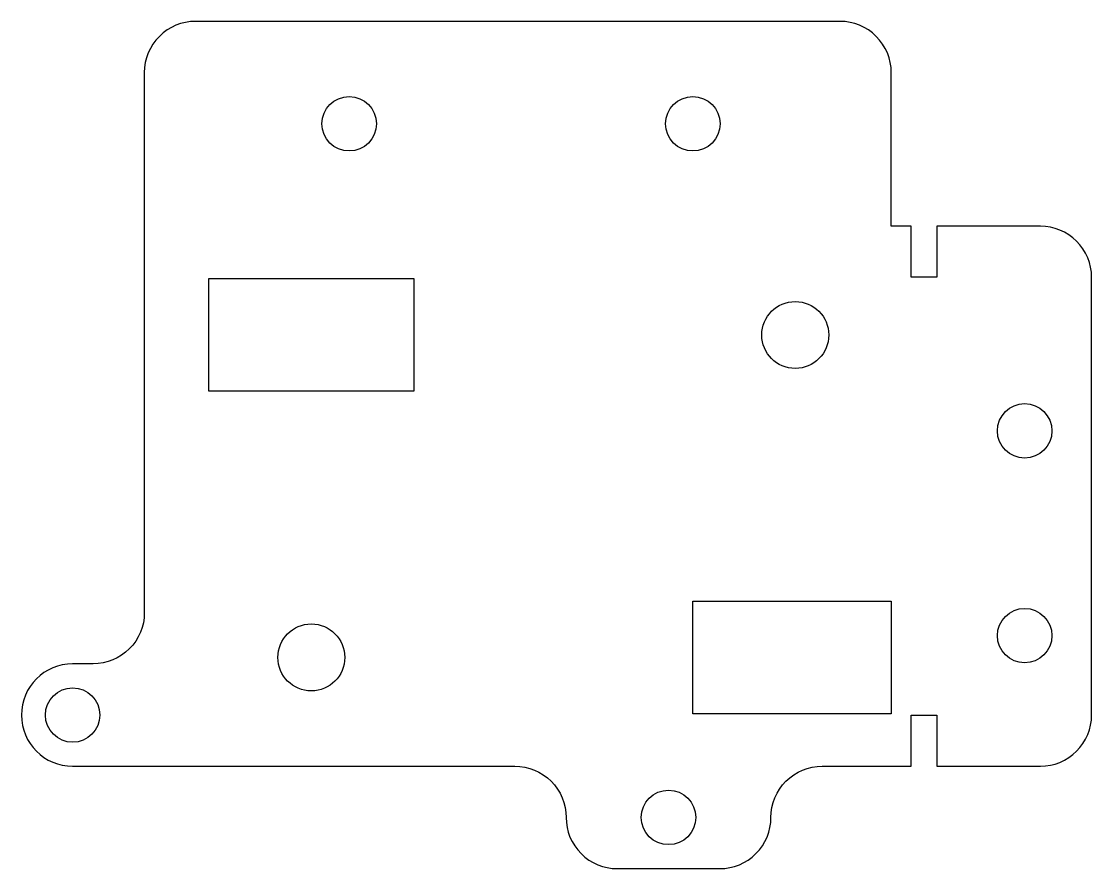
# Model space of a CAD drawing. Header units: inches. Extents: x -0.85 to 4.37, y -4.14 to 0.
import ezdxf

# ---------------------------------------------------------------- set-up
doc = ezdxf.new("R2010")
doc.units = ezdxf.units.IN
doc.header["$MEASUREMENT"] = 0

msp = doc.modelspace()

# ---------------------------------------------------------------- linework, layer by layer
msp.add_lwpolyline([(3.6174, -1), (3.6174, -1.25), (3.4924, -1.25), (3.4924, -1), (3.3957, -1), (3.3957, -0.25, 0.414214), (3.1457, 0), (0, 0, 0.414214), (-0.25, -0.25), (-0.25, -2.8878, -0.414214), (-0.5, -3.1378), (-0.6, -3.1378, 1), (-0.6, -3.6378), (1.5586, -3.6378, -0.414214), (1.8086, -3.8878, 0.414214), (2.0586, -4.1378), (2.5586, -4.1378, 0.414214), (2.8086, -3.8878, -0.414214), (3.0586, -3.6378), (3.4924, -3.6378), (3.4924, -3.3878), (3.6174, -3.3878), (3.6174, -3.6378), (4.1235, -3.6378, 0.414214), (4.3735, -3.3878), (4.3735, -1.25, 0.414214), (4.1235, -1)], format="xyb", close=True)
for points in [[(1.065, -1.256), (1.065, -1.806), (0.065, -1.806), (0.065, -1.256)], [(3.3957, -2.8313), (3.3957, -3.3813), (2.4272, -3.3813), (2.4272, -2.8313)]]:
    msp.add_lwpolyline(points, close=True)
for centre, radius in [((0.75, -0.5), 0.133), ((2.4272, -0.5), 0.133), ((2.9272, -1.5315), 0.1634), ((4.0467, -2), 0.133), ((4.0467, -3), 0.133), ((0.565, -3.1063), 0.1634), ((-0.6, -3.3878), 0.133), ((2.3086, -3.8878), 0.133)]:
    msp.add_circle(centre, radius)

doc.saveas('drawing.dxf')
